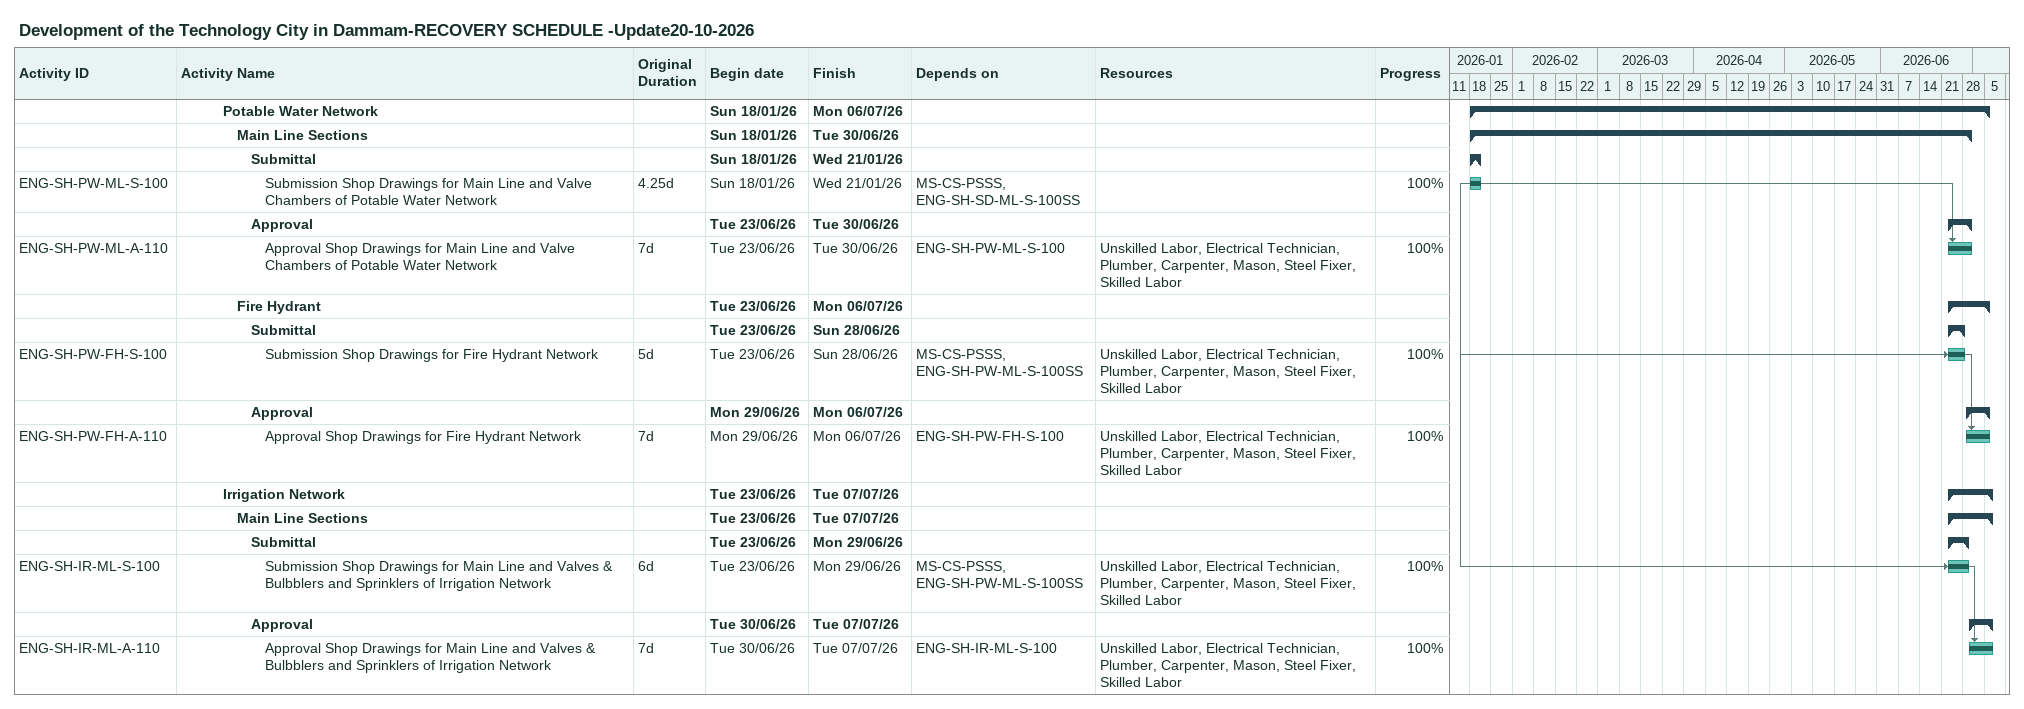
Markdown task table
Development of the Technology City in Dammam-RECOVERY SCHEDULE -Update20-10-2026

| ID | Level | Task | Original duration | Start | Finish | Predecessors | Resources | % complete |
|---|---|---|---|---|---|---|---|---|
|  | 4 | **Potable Water Network** |  | 2026-01-18 | 2026-07-06 |  |  |  |
|  | 5 | **Main Line Sections** |  | 2026-01-18 | 2026-06-30 |  |  |  |
|  | 6 | **Submittal** |  | 2026-01-18 | 2026-01-21 |  |  |  |
| ENG-SH-PW-ML-S-100 | 7 | Submission Shop Drawings for Main Line and Valve Chambers of Potable Water Network | 4.25d | 2026-01-18 | 2026-01-21 | MS-CS-PSSS, ENG-SH-SD-ML-S-100SS |  | 100 |
|  | 6 | **Approval** |  | 2026-06-23 | 2026-06-30 |  |  |  |
| ENG-SH-PW-ML-A-110 | 7 | Approval Shop Drawings for Main Line and Valve Chambers of Potable Water Network | 7d | 2026-06-23 | 2026-06-30 | ENG-SH-PW-ML-S-100 | Unskilled Labor, Electrical Technician, Plumber, Carpenter, Mason, Steel Fixer, Skilled Labor | 100 |
|  | 5 | **Fire Hydrant** |  | 2026-06-23 | 2026-07-06 |  |  |  |
|  | 6 | **Submittal** |  | 2026-06-23 | 2026-06-28 |  |  |  |
| ENG-SH-PW-FH-S-100 | 7 | Submission Shop Drawings for Fire Hydrant Network | 5d | 2026-06-23 | 2026-06-28 | MS-CS-PSSS, ENG-SH-PW-ML-S-100SS | Unskilled Labor, Electrical Technician, Plumber, Carpenter, Mason, Steel Fixer, Skilled Labor | 100 |
|  | 6 | **Approval** |  | 2026-06-29 | 2026-07-06 |  |  |  |
| ENG-SH-PW-FH-A-110 | 7 | Approval Shop Drawings for Fire Hydrant Network | 7d | 2026-06-29 | 2026-07-06 | ENG-SH-PW-FH-S-100 | Unskilled Labor, Electrical Technician, Plumber, Carpenter, Mason, Steel Fixer, Skilled Labor | 100 |
|  | 4 | **Irrigation Network** |  | 2026-06-23 | 2026-07-07 |  |  |  |
|  | 5 | **Main Line Sections** |  | 2026-06-23 | 2026-07-07 |  |  |  |
|  | 6 | **Submittal** |  | 2026-06-23 | 2026-06-29 |  |  |  |
| ENG-SH-IR-ML-S-100 | 7 | Submission Shop Drawings for Main Line and Valves & Bulbblers and Sprinklers of Irrigation Network | 6d | 2026-06-23 | 2026-06-29 | MS-CS-PSSS, ENG-SH-PW-ML-S-100SS | Unskilled Labor, Electrical Technician, Plumber, Carpenter, Mason, Steel Fixer, Skilled Labor | 100 |
|  | 6 | **Approval** |  | 2026-06-30 | 2026-07-07 |  |  |  |
| ENG-SH-IR-ML-A-110 | 7 | Approval Shop Drawings for Main Line and Valves & Bulbblers and Sprinklers of Irrigation Network | 7d | 2026-06-30 | 2026-07-07 | ENG-SH-IR-ML-S-100 | Unskilled Labor, Electrical Technician, Plumber, Carpenter, Mason, Steel Fixer, Skilled Labor | 100 |
